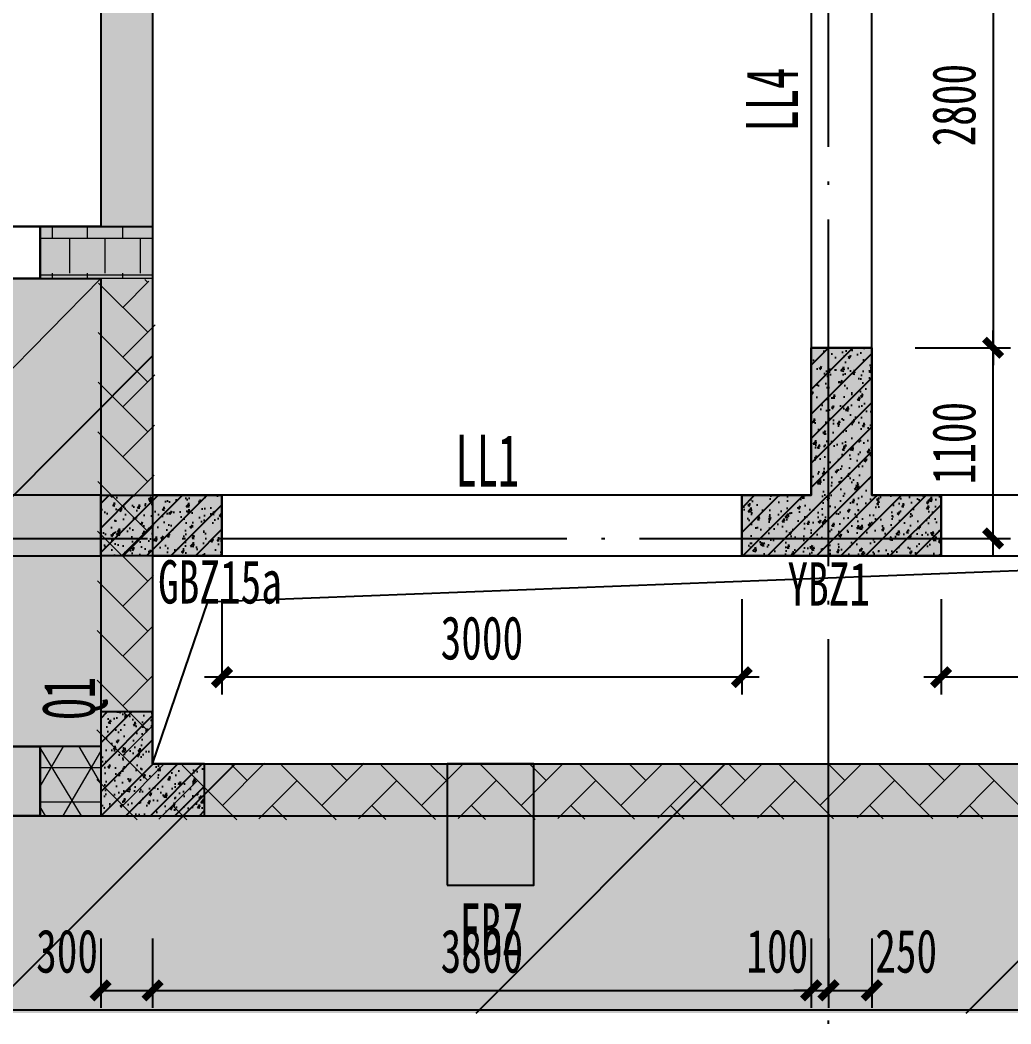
# Model space of a CAD drawing. Extents: x -3200781797 to -8106663, y 494714 to 1244925.
# Drawn here: x -8157916 to -8152198, y 519439 to 525230 of the extents above; entities that cross this region are included whole.
import ezdxf
from ezdxf.xclip import XClip

# ---------------------------------------------------------------- set-up
doc = ezdxf.new("R2010")
doc.units = 0
doc.header["$LTSCALE"] = 1000
doc.header["$MEASUREMENT"] = 0
doc.header["$XCLIPFRAME"] = 0
for name, pattern in [('3#-轴线$0$DOTE', [2.4200000000000004, 2, -0.2, 0.02, -0.2]), ('3#4#5#模板$0$CONTINOUS', [0]), ('DASH', [0.35, 0.25, -0.1])]:
    doc.linetypes.add(name, pattern=pattern)
doc.layers.get('Defpoints').update_dxf_attribs({"color": 30, "linetype": 'DASH'})
for name, color, linetype in [('3#-B1$0$S-SLAB-HOLE', 5, 'Continuous'), ('3#-B1$0$S-WALL', 40, 'Continuous'), ('3#-B1$0$S-WALL-BEAM', 120, 'Continuous'), ('3#-B1$0$S-WALL-HATC', 253, 'Continuous'), ('3#-轴线$0$A-ANNO-DOTE', 10, '3#-轴线$0$DOTE'), ('3#4#5#模板$0$S-ANNO-TEXT', 7, 'Continuous'), ('3#4#5#模板$0$S-SLAB-TEXT', 120, 'Continuous'), ('3#4#5#模板$0$S-WALL-COLU', 252, '3#4#5#模板$0$CONTINOUS'), ('3#4#5#模板$0$S-WALL-COLU-HATC', 16, 'Continuous'), ('3#4#5#模板$0$THIN', 7, 'Continuous'), ('DIM', 3, 'Continuous'), ('S-PC-FQ-WYQ', 4, 'Continuous'), ('S-WALL-BEAM-TEXT', 2, 'Continuous'), ('S-WALL-COLU-TEXT', 2, 'Continuous'), ('S-WALL-DIMS', 50, 'Continuous'), ('地库模板$0$HATCH', 254, 'Continuous'), ('地库模板$0$pt墙体$0$WALL', 7, 'Continuous'), ('地库模板$0$PUB_HATCH', 16, 'Continuous'), ('地库模板$0$墙体$0$墙体$0$墙体$0$A-WALL-CONC', 40, 'Continuous'), ('地库模板$0$柱子$0$柱子$0$柱子$0$A-COLU-CONC', 9, 'Continuous')]:
    doc.layers.add(name, color=color, linetype=linetype)
for name, color, linetype, lineweight in [('WALL-TEXT', 2, 'Continuous', 25), ('地库模板$0$S-ANNO-THIN', 3, 'Continuous', 15), ('地库模板$0$S-SLAB-LOWE-HATC', 193, 'Continuous', 18), ('地库模板$0$S-WALL-BEAM', 120, 'Continuous', 25), ('地库模板$0$S-WALL-CCAD-IPW', 150, 'Continuous', 15), ('地库模板$0$S-WALL-CCAD-NPW', 221, 'Continuous', 15)]:
    doc.layers.add(name, color=color, linetype=linetype, lineweight=lineweight)
doc.styles.add('TSSD_Dimension', font='', dxfattribs={"width": 0.7})
doc.styles.add('楷体', font='', dxfattribs={"width": 0.6})
doc.styles.add('楷体GB312', font='', dxfattribs={"width": 0.8})
doc.styles.get('TSSD_Dimension').set_extended_font_data('KaiTi_GB2312')
doc.styles.get('楷体').set_extended_font_data('KaiTi_GB2312')
doc.styles.get('楷体GB312').set_extended_font_data('楷体_GB2312')
doc.dimstyles.new('TSSD_100_100', dxfattribs={"dimtxt": 250, "dimasz": 100, "dimexe": 100, "dimexo": 250, "dimgap": 100, "dimtad": 1, "dimdec": 0, "dimzin": 0, "dimdsep": 46, "dimtxsty": 'TSSD_Dimension', "dimblk": 'ARCHTICK', "dimcen": 0, "dimdle": 100, "dimclrt": 7, "dimadec": 0, "dimazin": 0, "dimtfac": 1, "dimtdec": 0, "dimtix": 1, "dimtmove": 2, "dimatfit": 3, "dimfxl": 1, "dimtolj": 1, "dimtzin": 0, "dimarcsym": 0})
doc.dimstyles.new('TSSD_100_100$0', dxfattribs={"dimtxt": 250, "dimasz": 100, "dimexe": 100, "dimexo": 0, "dimgap": 100, "dimtad": 1, "dimdec": 0, "dimzin": 0, "dimdsep": 46, "dimtxsty": 'TSSD_Dimension', "dimblk1": 'ARCHTICK', "dimblk2": 'ARCHTICK', "dimsah": 1, "dimcen": 0, "dimclrt": 7, "dimadec": 0, "dimazin": 0, "dimtfac": 1, "dimtdec": 0, "dimtix": 1, "dimtmove": 2, "dimatfit": 3, "dimldrblk": 'ARCHTICK', "dimfxl": 300, "dimfxlon": 1, "dimtvp": 0.7, "dimtolj": 1, "dimtzin": 0, "dimarcsym": 0})

# ---------------------------------------------------------------- blocks, each defined once
blk = doc.blocks.new('q1')
at = {"layer": 'WALL-TEXT', "style": '楷体', "width": 0.6}
blk.add_text('Q1', height=300, rotation=90, dxfattribs=at).set_placement((-8154765.834120485, 457745.6522787121))
blk = doc.blocks.new('_ArchTick')
at = {"color": 0, "linetype": 'ByBlock', "const_width": 0.4}
blk.add_lwpolyline([(-0.5, -0.5), (0.5, 0.5)], dxfattribs=at)
blk = doc.blocks.new('*D336')
at = {"layer": 'Defpoints', "color": 0, "transparency": 16777216}
for p in [(-8153000.435511568, 523339.3897460627), (-8152300.435511646, 523339.3897460627), (-8153000.435511568, 522239.3897460627)]:
    blk.add_point(p, dxfattribs=at)
at = {"layer": 'S-WALL-DIMS', "color": 0, "lineweight": -2, "transparency": 16777216}
for p, q in [((-8152300.435511646, 522139.3897460627), (-8152300.435511646, 523439.3897460627)), ((-8152750.435511568, 523339.3897460627), (-8152200.435511646, 523339.3897460627)), ((-8152750.435511568, 522239.3897460627), (-8152200.435511646, 522239.3897460627))]:
    blk.add_line(p, q, dxfattribs=at)
at = {"layer": 'S-WALL-DIMS', "color": 0, "lineweight": -2, "transparency": 16777216, "xscale": 100, "yscale": 100, "zscale": 100}
for p, rotation in [((-8152300.435511646, 523339.3897460627), 90), ((-8152300.435511646, 522239.3897460627), 270)]:
    blk.add_blockref('_ArchTick', p, dxfattribs=dict(at, rotation=rotation))
at = {"layer": 'S-WALL-DIMS', "color": 7, "transparency": 16777216, "insert": (-8152525.435511644, 522789.3897460649), "char_height": 250, "attachment_point": 5, "rotation": 90, "style": 'TSSD_Dimension'}
blk.add_mtext('\\A1;1100', dxfattribs=at)
blk = doc.blocks.new('*D96')
at = {"layer": 'Defpoints', "color": 0, "transparency": 16777216}
for p in [(-8156750.435511564, 522139.3897460625), (-8153750.435511564, 522139.3897460625), (-8156750.435511564, 521439.3897460625)]:
    blk.add_point(p, dxfattribs=at)
at = {"layer": 'S-WALL-DIMS', "color": 0, "lineweight": -2, "transparency": 16777216}
for p, q in [((-8156750.435511564, 521889.3897460625), (-8156750.435511564, 521339.3897460625)), ((-8153750.435511564, 521889.3897460625), (-8153750.435511564, 521339.3897460625)), ((-8153650.435511564, 521439.3897460625), (-8156850.435511564, 521439.3897460625))]:
    blk.add_line(p, q, dxfattribs=at)
at = {"layer": 'S-WALL-DIMS', "color": 0, "lineweight": -2, "transparency": 16777216, "xscale": 100, "yscale": 100, "zscale": 100, "rotation": 180}
blk.add_blockref('_ArchTick', (-8156750.435511564, 521439.3897460625), dxfattribs=at)
at = {"layer": 'S-WALL-DIMS', "color": 0, "lineweight": -2, "transparency": 16777216, "xscale": 100, "yscale": 100, "zscale": 100}
blk.add_blockref('_ArchTick', (-8153750.435511564, 521439.3897460625), dxfattribs=at)
at = {"layer": 'S-WALL-DIMS', "color": 7, "transparency": 16777216, "insert": (-8155250.435511564, 521664.3897460625), "char_height": 250, "attachment_point": 5, "style": 'TSSD_Dimension'}
blk.add_mtext('\\A1;3000', dxfattribs=at)
blk = doc.blocks.new('*D114')
at = {"layer": 'Defpoints', "color": 0, "transparency": 16777216}
for p in [(-8152600.435511564, 522139.3897460625), (-8150450.435511564, 522139.3897460625), (-8152600.435511564, 521439.3897460625)]:
    blk.add_point(p, dxfattribs=at)
at = {"layer": 'S-WALL-DIMS', "color": 0, "lineweight": -2, "transparency": 16777216}
for p, q in [((-8152600.435511564, 521889.3897460625), (-8152600.435511564, 521339.3897460625)), ((-8150450.435511564, 521889.3897460625), (-8150450.435511564, 521339.3897460625)), ((-8150350.435511564, 521439.3897460625), (-8152700.435511564, 521439.3897460625))]:
    blk.add_line(p, q, dxfattribs=at)
at = {"layer": 'S-WALL-DIMS', "color": 0, "lineweight": -2, "transparency": 16777216, "xscale": 100, "yscale": 100, "zscale": 100, "rotation": 180}
blk.add_blockref('_ArchTick', (-8152600.435511564, 521439.3897460625), dxfattribs=at)
at = {"layer": 'S-WALL-DIMS', "color": 0, "lineweight": -2, "transparency": 16777216, "xscale": 100, "yscale": 100, "zscale": 100}
blk.add_blockref('_ArchTick', (-8150450.435511564, 521439.3897460625), dxfattribs=at)
at = {"layer": 'S-WALL-DIMS', "color": 7, "transparency": 16777216, "insert": (-8151525.435511564, 521664.3897460625), "char_height": 250, "attachment_point": 5, "style": 'TSSD_Dimension'}
blk.add_mtext('\\A1;2150', dxfattribs=at)
blk = doc.blocks.new('*D199')
at = {"layer": 'Defpoints', "color": 0, "transparency": 16777216}
for p in [(-8153000.435511568, 526139.3897460627), (-8153000.435511568, 523339.3897460627), (-8152300.435511646, 523339.3897460627)]:
    blk.add_point(p, dxfattribs=at)
at = {"layer": 'S-WALL-DIMS', "color": 0, "lineweight": -2, "transparency": 16777216}
for p, q in [((-8152300.435511646, 526239.3897460627), (-8152300.435511646, 523239.3897460627)), ((-8152750.435511568, 526139.3897460627), (-8152200.435511646, 526139.3897460627)), ((-8152750.435511568, 523339.3897460627), (-8152200.435511646, 523339.3897460627))]:
    blk.add_line(p, q, dxfattribs=at)
at = {"layer": 'S-WALL-DIMS', "color": 0, "lineweight": -2, "transparency": 16777216, "xscale": 100, "yscale": 100, "zscale": 100}
for p, rotation in [((-8152300.435511646, 526139.3897460627), 90), ((-8152300.435511646, 523339.3897460627), 270)]:
    blk.add_blockref('_ArchTick', p, dxfattribs=dict(at, rotation=rotation))
at = {"layer": 'S-WALL-DIMS', "color": 7, "transparency": 16777216, "insert": (-8152525.435511644, 524739.3897460649), "char_height": 250, "attachment_point": 5, "rotation": 90, "style": 'TSSD_Dimension'}
blk.add_mtext('\\A1;2800', dxfattribs=at)
blk = doc.blocks.new('xpl-3#')
at = {"layer": 'S-WALL-BEAM-TEXT', "style": '楷体', "width": 0.6}
blk.add_text('FBZ', height=300, dxfattribs=at).set_placement((-8149794.162589837, 462671.60165816))
blk = doc.blocks.new('an-3-b1')
at = {"layer": 'S-WALL-COLU-TEXT', "style": '楷体GB312', "width": 0.7}
for s, p in [('GBZ15a', (-7957119.03257849, 521864.3480006261)), ('YBZ1', (-7953487.220394303, 521852.1707209046))]:
    blk.add_text(s, height=250, dxfattribs=at).set_placement(p)
blk = doc.blocks.new('*D892')
at = {"layer": 'Defpoints', "color": 0, "transparency": 16777216}
for p in [(51100.00622010045, -113464.5353417902), (51400.00000000093, -113464.5353417903), (51400.00000000093, -114295.2054490319)]:
    blk.add_point(p, dxfattribs=at)
at = {"layer": 'DIM', "color": 0, "lineweight": -2, "transparency": 16777216}
for p, q in [((51100.00622010045, -113995.2054490319), (51100.00622010045, -114395.2054490319)), ((51400.00000000093, -113995.2054490319), (51400.00000000093, -114395.2054490319)), ((51100.00622010045, -114295.2054490319), (51400.00000000093, -114295.2054490319))]:
    blk.add_line(p, q, dxfattribs=at)
at = {"layer": 'DIM', "color": 0, "lineweight": -2, "transparency": 16777216, "xscale": 100, "yscale": 100, "zscale": 100, "rotation": 180}
blk.add_blockref('_ArchTick', (51100.00622010045, -114295.2054490319), dxfattribs=at)
at = {"layer": 'DIM', "color": 0, "lineweight": -2, "transparency": 16777216, "xscale": 100, "yscale": 100, "zscale": 100}
blk.add_blockref('_ArchTick', (51400.00000000093, -114295.2054490319), dxfattribs=at)
at = {"layer": 'DIM', "color": 7, "transparency": 16777216, "insert": (50906.33504892979, -114070.2054490319), "char_height": 250, "attachment_point": 5, "style": 'TSSD_Dimension'}
blk.add_mtext('\\A1;300', dxfattribs=at)
blk = doc.blocks.new('*D893')
at = {"layer": 'Defpoints', "color": 0, "transparency": 16777216}
for p in [(55300, -111614.440493106), (55550.00000000093, -111614.440493106), (55550.00000000093, -114295.2054490319)]:
    blk.add_point(p, dxfattribs=at)
at = {"layer": 'DIM', "color": 0, "lineweight": -2, "transparency": 16777216}
for p, q in [((55300, -113995.2054490319), (55300, -114395.2054490319)), ((55550.00000000093, -113995.2054490319), (55550.00000000093, -114395.2054490319)), ((55300, -114295.2054490319), (55550.00000000093, -114295.2054490319))]:
    blk.add_line(p, q, dxfattribs=at)
at = {"layer": 'DIM', "color": 0, "lineweight": -2, "transparency": 16777216, "xscale": 100, "yscale": 100, "zscale": 100, "rotation": 180}
blk.add_blockref('_ArchTick', (55300, -114295.2054490319), dxfattribs=at)
at = {"layer": 'DIM', "color": 0, "lineweight": -2, "transparency": 16777216, "xscale": 100, "yscale": 100, "zscale": 100}
blk.add_blockref('_ArchTick', (55550.00000000093, -114295.2054490319), dxfattribs=at)
at = {"layer": 'DIM', "color": 7, "transparency": 16777216, "insert": (55748.4009009013, -114070.2054490319), "char_height": 250, "attachment_point": 5, "style": 'TSSD_Dimension'}
blk.add_mtext('\\A1;250', dxfattribs=at)
blk = doc.blocks.new('*D894')
at = {"layer": 'Defpoints', "color": 0, "transparency": 16777216}
for p in [(55200.00000000093, -111614.4404931059), (51400.00000000093, -113464.5353417903), (55200.00000000093, -114295.2054490319)]:
    blk.add_point(p, dxfattribs=at)
at = {"layer": 'DIM', "color": 0, "lineweight": -2, "transparency": 16777216}
for p, q in [((51400.00000000093, -113995.2054490319), (51400.00000000093, -114395.2054490319)), ((55200.00000000093, -113995.2054490319), (55200.00000000093, -114395.2054490319)), ((51400.00000000093, -114295.2054490319), (55200.00000000093, -114295.2054490319))]:
    blk.add_line(p, q, dxfattribs=at)
at = {"layer": 'DIM', "color": 0, "lineweight": -2, "transparency": 16777216, "xscale": 100, "yscale": 100, "zscale": 100, "rotation": 180}
blk.add_blockref('_ArchTick', (51400.00000000093, -114295.2054490319), dxfattribs=at)
at = {"layer": 'DIM', "color": 0, "lineweight": -2, "transparency": 16777216, "xscale": 100, "yscale": 100, "zscale": 100}
blk.add_blockref('_ArchTick', (55200.00000000093, -114295.2054490319), dxfattribs=at)
at = {"layer": 'DIM', "color": 7, "transparency": 16777216, "insert": (53300.00000000093, -114070.2054490319), "char_height": 250, "attachment_point": 5, "style": 'TSSD_Dimension'}
blk.add_mtext('\\A1;3800', dxfattribs=at)
blk = doc.blocks.new('*D895')
at = {"layer": 'Defpoints', "color": 0, "transparency": 16777216}
for p in [(55200.00000000093, -111614.4404931059), (55300, -111614.440493106), (55300, -114295.2054490319)]:
    blk.add_point(p, dxfattribs=at)
at = {"layer": 'DIM', "color": 0, "lineweight": -2, "transparency": 16777216}
for p, q in [((55200.00000000093, -113995.2054490319), (55200.00000000093, -114395.2054490319)), ((55300, -113995.2054490319), (55300, -114395.2054490319)), ((55200.00000000093, -114295.2054490319), (55100.00000000093, -114295.2054490319)), ((55200.00000000093, -114295.2054490319), (55300, -114295.2054490319)), ((55300, -114295.2054490319), (55400, -114295.2054490319))]:
    blk.add_line(p, q, dxfattribs=at)
at = {"layer": 'DIM', "color": 0, "lineweight": -2, "transparency": 16777216, "xscale": 100, "yscale": 100, "zscale": 100}
blk.add_blockref('_ArchTick', (55200.00000000093, -114295.2054490319), dxfattribs=at)
at = {"layer": 'DIM', "color": 0, "lineweight": -2, "transparency": 16777216, "xscale": 100, "yscale": 100, "zscale": 100, "rotation": 180}
blk.add_blockref('_ArchTick', (55300, -114295.2054490319), dxfattribs=at)
at = {"layer": 'DIM', "color": 7, "transparency": 16777216, "insert": (55004.43693693727, -114070.2054490319), "char_height": 250, "attachment_point": 5, "style": 'TSSD_Dimension'}
blk.add_mtext('\\A1;100', dxfattribs=at)
blk = doc.blocks.new('3#-轴线')
at = {"layer": '3#-轴线$0$A-ANNO-DOTE'}
for points in [[(17450, -16100), (17450, -3200)], [(-3000, -11100), (44800, -11100)]]:
    blk.add_lwpolyline(points, dxfattribs=at)
blk = doc.blocks.new('3#-B1')
at = {"layer": '3#-B1$0$S-WALL-HATC'}
for points in [[(13550, -5000), (13250, -4700), (13250, -9300.094848684967), (13350, -9166.666666666657), (13550, -9200)], [(13350, -9166.666666666657), (13250, -9300), (13250, -11200), (13400, -11037.5), (13550, -10850), (13550, -9200)], [(13250, -9300), (12900.00622010045, -9300), (12900.00622010045, -9600), (13250, -9600), (13350, -9466.666666666657)], [(17700, -10850), (17700, -10000), (17350, -10000), (17350, -10850), (17500, -10966.66666666666)], [(13550, -11200), (13950.00000000006, -11200), (13950.00000000006, -10850), (13550, -10850), (13400, -11037.5)], [(17350, -10850), (16949.99999999994, -10850), (16949.99999999994, -11200), (17450, -11200), (17500, -10966.66666666666)], [(17450, -11200), (18100.00000000003, -11200), (18100.00000000003, -10850), (17700, -10850), (17500, -10966.66666666666)], [(13400, -11037.5), (13250, -11200), (13250, -12700), (13550, -12400), (13550, -11200)], [(13250, -12300.09484868497), (12900.00622010045, -12300.09484868497), (12900.00622010045, -12700.09484868497), (13250, -12700.09484868497), (13350, -12566.76151535162)], [(13550, -12400), (13250, -12700), (20900, -12700), (20900, -12466.66666666666), (20725, -12400)]]:
    blk.add_hatch(color=256, dxfattribs=at).paths.add_polyline_path(points)
at = {"layer": '3#-B1$0$S-SLAB-HOLE'}
blk.add_lwpolyline([(13550, -12400), (13867.92797301349, -11466.26644276525), (20725, -11200)], dxfattribs=at)
at = {"layer": '3#-B1$0$S-WALL'}
for p, q in [((13250, -4700), (13250, -9300)), ((13550, -5000), (13550, -9500)), ((13250, -9300), (12900.00622010045, -9300)), ((12900.00622010045, -9300), (12900.00622010045, -9600)), ((13550, -9500), (13550, -10850)), ((12900.00622010045, -9600), (13250, -9600)), ((13250, -9600), (13250, -11200)), ((17700, -10000), (17350, -10000)), ((17350, -10000), (17350, -10850)), ((17700, -10850), (17700, -10000)), ((13950.00000000006, -10850), (13550, -10850)), ((13950.00000000006, -11200), (13950.00000000006, -10850)), ((17350, -10850), (16949.99999999994, -10850)), ((16949.99999999994, -10850), (16949.99999999994, -11200)), ((18100.00000000003, -10850), (17700, -10850)), ((18100, -11200), (18100.00000000003, -10850)), ((13250, -11200), (13250, -12700)), ((13550, -11200), (13550, -12400)), ((13550, -11200), (13950.00000000006, -11200)), ((16949.99999999994, -11200), (17450, -11200)), ((17450, -11200), (18100, -11200)), ((13250, -12300.09484868497), (12900.00622010045, -12300.09484868497)), ((12900.00622010045, -12300.09484868497), (12900.00622010045, -12700.09484868497)), ((13550, -12400), (20725, -12400)), ((12900.00622010045, -12700.09484868497), (13250, -12700.09484868497)), ((13250, -12700), (20900, -12700))]:
    blk.add_line(p, q, dxfattribs=at)
at = {"layer": '3#-B1$0$S-WALL-BEAM'}
for p, q in [((17350, -7200), (17350, -10000)), ((17700, -10000), (17700, -7200))]:
    blk.add_line(p, q, dxfattribs=at)
for points in [[(11400.00622016005, -9600.094848684967), (12900.00622010045, -9600), (12900.00622010045, -9300), (11400.00622016005, -9300.094848684967)], [(10600, -11200), (13250, -11200), (13250, -10850), (10600, -10850)], [(13950.00000000006, -11200), (16949.99999999994, -11200), (16949.99999999994, -10850), (13950.00000000006, -10850)], [(18100, -11200), (20199.99999999997, -11200), (20199.99999999997, -10850), (18100, -10850)], [(11400.00622016005, -12700.18969736993), (12900.00622010045, -12700.09484868497), (12900.00622010045, -12300.09484868497), (11400.00622016005, -12300.18969736993)]]:
    blk.add_lwpolyline(points, close=True, dxfattribs=at)
at = {"layer": '3#-B1$0$S-SLAB-HOLE'}
blk.add_blockref('3#-轴线', (0, 0), dxfattribs=at)
blk = doc.blocks.new('地库模板$0$_FZH')
blk.add_lwpolyline([(-0.5, -0.5), (0.5, -0.5), (0.5, 0.5), (-0.5, 0.5)], close=True)
at = {"layer": '地库模板$0$PUB_HATCH'}
blk.add_solid([(-0.5, -0.5), (0.5, -0.5), (-0.5, 0.5), (0.5, 0.5)], dxfattribs=at)
blk = doc.blocks.new('地库模板$0$结构柱')
at = {"layer": '地库模板$0$柱子$0$柱子$0$柱子$0$A-COLU-CONC', "xscale": 500, "yscale": 700, "zscale": 700}
blk.add_blockref('地库模板$0$_FZH', (525316149.6349589, 299494709.9501054, -6.981273956751038e-09), dxfattribs=at)
blk = doc.blocks.new('地库模板$0$B1墙')
at = {"layer": '地库模板$0$S-SLAB-LOWE-HATC'}
h = blk.add_hatch(dxfattribs=at)
h.set_pattern_fill('HEX', color=256, scale=150)
h.set_pattern_definition([(0, (4200.075412988663, -94190.0647560358), (0, 824.8889999999999), [476.25, -952.5]), (120, (4200.075412988663, -94190.0647560358), (-714.3748293023417, -412.4444999999998), [476.2499999999879, -952.4999999999759]), (59.99999999999999, (4676.325412988663, -94190.0647560358), (-714.3748293023417, 412.4445000000001), [476.25, -952.5])])
h.paths.add_polyline_path([(83900.09546113014, -73090.11121165752), (83900.09546113014, -60590.1111638546), (76700.00097072124, -60590.1111638546), (76700.00097072124, -57939.90259093046), (69050.00180190802, -57939.90259093046), (69050.00180190802, -60590.11876803637), (62250.00214743614, -60590.11851984262), (62250.00207620859, -62540.11850899458), (60050.00207614899, -62540.11850899458), (60050.00207608938, -67089.99611783028), (59250.00207608938, -67089.99611783028), (59250.00207608938, -68789.99611753225), (57450.87079411745, -68789.99611711502), (57450.00207608938, -70791.01439213753), (46249.99864882231, -70791.01439225674), (46249.99864882231, -67691.01439225674), (43599.99864882231, -67691.01439225674), (43599.99864882231, -70791.01439225674), (28299.99864882231, -70791.01439225674), (28299.99864882231, -67691.01439225674), (25649.99864882231, -67691.01439225674), (25649.99864882231, -70790.11121165752), (14949.99864882231, -70790.11121165752), (14949.99864882231, -64039.99925816059), (12950.65376424789, -64039.99925816059), (12950.65376394987, -62190.00523895025), (11300.00041282177, -62190.00643664598), (11299.99979871511, -60390.00719583035), (6300.009561240673, -60390.0037817359), (6300.006379067898, -63490.00004148483), (4200.064873576164, -63490.00525665283), (4200.075412988663, -94190.0647560358), (30500.00090563297, -94190.0647560358), (30500.00132483244, -87189.99611711502), (58400.19225078821, -87189.19145864248), (58400.19225078821, -85990.11121165752), (61200.19224727154, -85990.11121165752), (61200.19224727154, -82790.11121165752), (70400.19224727154, -82790.11121165752), (70400.19224727154, -82190.11121165752), (73800.19224727154, -82190.11121165752), (73800.19224727154, -82790.11121165752), (82300.19224727154, -82790.11121165752), (82299.77588760853, -96449.99611711502), (107150.0007142425, -96449.99611711502), (107150.0011600256, -89499.99341702461), (149099.9992355704, -89499.99610811472), (149099.9992157817, -74390.09370613098), (147500.0042831302, -74390.09392184019), (147500.0034233332, -72590.09677255154), (147249.9990915656, -72590.09624493122), (147250.002892077, -70790.11121195555), (136500.0954611301, -70790.11121165752), (136500.0954611301, -69290.11121171713), (133850.0954611301, -69290.11121171713), (133850.0954611897, -70790.11121165752), (126000.0954611301, -70790.11121165752), (126000.0954611301, -73090.11121165752), (118150.0954610705, -73090.11121165752), (118150.0954611301, -69990.11121165752), (115500.0954611301, -69990.11121165752), (115500.0954610705, -73089.99611705542), (97250.09546113014, -73089.99611711502), (97250.09546113014, -69990.11121165752), (94600.09546113014, -69990.11121165752), (94600.09546107054, -73090.11121213436)])
at = {"layer": '地库模板$0$S-WALL-CCAD-IPW'}
h = blk.add_hatch(dxfattribs=at)
h.set_pattern_fill('AR-HBONE', color=256, scale=2, style=0)
h.set_pattern_definition([(45, (-525585599.6341744, -299565550.9644977), (0, 287.3681958742129), [609.6, -203.2]), (135, (-525585455.9501744, -299565407.2804977), (2.842170943040401e-14, 287.3681958742129), [609.6, -203.2])])
h.paths.add_polyline_path([(28599.99864888191, -70491.01439225674), (28599.99864882231, -67691.01439225674), (28299.9986487627, -67691.01439225674), (28299.99864882231, -70791.01439225674), (43599.99864882231, -70791.01439225674), (43599.99864882231, -67691.01439225674), (43299.99864882231, -67691.01439225674), (43299.99864882231, -70491.01439225674)])
at = {"layer": '地库模板$0$S-WALL-CCAD-NPW'}
h = blk.add_hatch(dxfattribs=at)
h.set_pattern_fill('AR-B88', color=5, style=0)
h.set_pattern_definition([(0, (-525585599.6341744, -299565850.9644977), (0, 203.2), []), (90, (-525585599.6341744, -299565850.9644977), (-101.6, 203.2), [203.2, -203.2])])
h.paths.add_polyline_path([(27949.99864882231, -67391.01439225674), (28599.99864882231, -67391.01439225674), (28599.99864882231, -67691.01439225674), (27949.99864882231, -67691.01439225674)])
h = blk.add_hatch(dxfattribs=at)
h.set_pattern_fill('NET3', color=256, scale=60, style=0)
h.set_pattern_definition([(0, (-526252499.7132701, -299563251.8677428), (0, 190.5), []), (59.99999999999999, (-526252499.7132701, -299563251.8677428), (-164.9778394209355, 95.25000000000003), []), (120, (-526252499.7132701, -299563251.8677428), (-164.9778394209356, -95.24999999999996), [])])
h.paths.add_polyline_path([(27949.99864882231, -70391.01439225674), (28299.99864882231, -70391.01439219713), (28299.99864882231, -70791.01439219713), (27949.99864882231, -70791.01439225674)])
at = {"layer": '地库模板$0$S-SLAB-LOWE-HATC', "const_width": 0.5}
blk.add_lwpolyline([(58400.19225078821, -87189.19145864248), (30500.00132483244, -87189.99611711502), (30500.00090563297, -94190.0647560358), (4200.075412988663, -94190.0647560358), (4200.064873576164, -63490.00525665283), (6300.006379067898, -63490.00004148483), (6300.009561240673, -60390.0037817359), (11299.99979871511, -60390.00719583035), (11300.00041282177, -62190.00643664598), (12950.65376394987, -62190.00523895025), (12950.65376424789, -64039.99925816059), (14949.99864882231, -64039.99925816059), (14949.99864882231, -70790.11121165752), (25649.99864882231, -70790.11121165752), (25649.99864882231, -67691.01439225674), (28299.99864882231, -67691.01439225674), (28299.99864882231, -70791.01439225674), (43599.99864882231, -70791.01439225674), (43599.99864882231, -67691.01439225674), (46249.99864882231, -67691.01439225674), (46249.99864882231, -70791.01439225674), (57450.00207608938, -70791.01439213753)], dxfattribs=at)
at = {"layer": '地库模板$0$S-WALL-BEAM'}
for points in [[(26449.99864882231, -67391.01439225674), (27949.99864882231, -67391.01439225674), (27949.99864882231, -67691.01439225674), (26449.99864882231, -67691.01439225674)], [(26449.99864882231, -70391.01439225674), (27949.99864882231, -70391.01439225674), (27949.99864882231, -70791.01439225674), (26449.99864882231, -70791.01439225674)]]:
    blk.add_lwpolyline(points, close=True, dxfattribs=at)
at = {"layer": '地库模板$0$S-WALL-CCAD-IPW', "const_width": 0.25}
blk.add_lwpolyline([(28599.99864882231, -67691.01439225674), (28599.99864888191, -70491.01439225674), (43299.99864882231, -70491.01439225674), (43299.99864882231, -67691.01439225674), (43599.99864882231, -67691.01439225674), (43599.99864882231, -70791.01439225674), (28299.99864882231, -70791.01439225674), (28299.9986487627, -67691.01439225674)], close=True, dxfattribs=at)
at = {"layer": '地库模板$0$S-WALL-CCAD-NPW', "color": 5}
blk.add_lwpolyline([(27949.99864882231, -67391.01439225674), (28599.99864882231, -67391.01439225674), (28599.99864882231, -67691.01439225674), (27949.99864882231, -67691.01439225674)], close=True, dxfattribs=at)
at = {"layer": '地库模板$0$S-WALL-CCAD-NPW'}
blk.add_lwpolyline([(27949.99864882231, -70391.01439225674), (28299.99864882231, -70391.01439219713), (28299.99864882231, -70791.01439219713), (27949.99864882231, -70791.01439225674)], close=True, dxfattribs=at)
blk = doc.blocks.new('地库模板')
at = {"layer": '地库模板$0$HATCH'}
h = blk.add_hatch(dxfattribs=at)
h.set_pattern_fill('METAL', color=256, scale=500, style=0)
h.set_pattern_definition([(45, (0, 0), (-1414.213562373095, 1414.213562373095), [])])
h.paths.add_polyline_path([(525942549.6328276, 299507559.95017), (525942549.6328232, 299505260.8459888), (525942249.6328232, 299505260.845987), (525942249.6328232, 299495059.9501054), (525932149.6328232, 299495059.95017), (525932149.6328232, 299498159.9501054), (525928899.6328232, 299498159.9501054), (525928899.6328253, 299495059.95017), (525914199.6328456, 299495059.9502311), (525914199.6328233, 299495059.95017), (525914199.6328232, 299498159.9501054), (525910949.6328232, 299498159.9501054), (525910949.6328188, 299495059.9502311), (525910949.6328232, 299495059.95017), (525900849.6328232, 299495059.95017), (525900849.6328232, 299505460.9574872), (525900549.6329122, 299505460.9586945), (525900549.6329122, 299469960.4192083), (525946799.8261207, 299469960.4192083), (525946799.8261293, 299472910.4192069), (525943999.8261285, 299472910.4191903), (525943999.8260754, 299478060.9683806), (525944299.8267708, 299478060.9683806), (525944299.8260349, 299479260.8526928), (525947099.8274053, 299479260.8538793), (525947099.825438, 299482460.8525041), (525956399.730298, 299482460.8540679), (525956399.9225454, 299482860.853286), (525958999.8264217, 299482860.853286), (525958999.8264217, 299482460.853286), (525967599.8264217, 299482460.853286), (525967599.8264217, 299469960.4192083), (526034999.629934, 299469960.4192083), (526034999.6320881, 299507260.6369975), (526032800.8073006, 299507246.231072), (526032800.8079108, 299495045.1106799), (526022399.7296355, 299495059.9501054), (526022399.7296356, 299496560.853286), (526019149.7296355, 299496560.853286), (526019149.7296355, 299495059.9501054), (526011299.7296355, 299495059.9501054), (526011299.7296355, 299492810.853286), (526004049.7296355, 299492810.853286), (526004049.7296355, 299495860.853286), (526000799.7296355, 299495860.853286), (526000799.7296355, 299492760.853286), (525983149.7296356, 299492760.853286), (525983149.7296355, 299495860.853286), (525979899.7296356, 299495860.853286), (525979899.7296355, 299492760.853286), (525969799.7296355, 299492760.853286), (525969799.7297168, 299505260.853286), (525978149.7296355, 299505262.1129352), (525978149.7296355, 299510210.853286), (525981249.7296355, 299510210.853286), (525981249.7296355, 299505260.853286), (525999049.7296355, 299505260.853286), (525999049.7296355, 299510210.853286), (526002149.7296355, 299510210.853286), (526002149.7296359, 299505260.853286), (526012399.7296355, 299505260.853286), (526012399.7296355, 299507560.853286), (526021099.711919, 299507560.853286), (526021099.7296355, 299510450.4192083), (526021099.7296355, 299510655.9275637), (526021099.711919, 299510660.3375743), (526021099.711919, 299511210.853286), (526022649.6343589, 299511210.853286), (526024149.7296355, 299511210.853286), (526024149.729446, 299507800.5391532), (526024149.7296356, 299507800.5390553), (526024149.7296356, 299507562.1129352), (526034999.6313393, 299507460.8543122), (526032799.7296355, 299558251.0002456), (526012199.6339587, 299558251.0002456), (526012199.6339587, 299560451.0002456), (525961899.6336578, 299560451.0002456), (525961899.6336578, 299574950.5661679), (525946349.6329122, 299574950.5642042), (525946349.6329122, 299560450.9982819), (525900549.6329122, 299560450.9982819), (525900549.6329122, 299507559.95017), (525909099.6328232, 299507561.2121011), (525909099.6328232, 299510609.95017), (525912949.6328232, 299510609.95017), (525912949.6328233, 299507559.95017), (525930149.6328233, 299507559.95017), (525930149.6328232, 299510609.95017), (525933949.6328232, 299510609.95017), (525933949.6328233, 299507559.95017)])
at = {"layer": '地库模板$0$pt墙体$0$WALL', "elevation": 6.981273997616174e-09}
blk.add_lwpolyline([(525930149.6328233, 299507559.95017), (525912949.6328233, 299507559.95017), (525912949.6328232, 299510609.95017), (525909099.6328232, 299510609.95017), (525909099.6328232, 299507561.2121011), (525900549.6328232, 299507559.95017), (525900549.6328232, 299505460.9586945), (525900849.6328232, 299505460.9574872), (525900849.6328232, 299495059.95017), (525910949.6328232, 299495059.95017), (525910949.6328188, 299495059.9502311), (525910949.6328232, 299498159.9501054), (525914199.6328232, 299498159.9501054), (525914199.6328233, 299495059.95017), (525914199.6328456, 299495059.9502311), (525928899.6328232, 299495059.95017)], dxfattribs=at)
at = {"layer": '地库模板$0$S-ANNO-THIN'}
blk.add_line((525911249.6328232, 299495159.9501054), (525913899.6328232, 299497859.9501054), dxfattribs=at)
blk.add_blockref('地库模板$0$结构柱', (600000, 5.960464477539062e-08, 6.98127395675104e-09))
at = {"layer": '地库模板$0$墙体$0$墙体$0$墙体$0$A-WALL-CONC'}
blk.add_blockref('地库模板$0$B1墙', (525885599.6341744, 299565550.9644977), dxfattribs=at)
blk = doc.blocks.new('Q-BIM')
at = {"layer": 'DIM'}
dim = blk.add_linear_dim(base=(55200.00000000093, -114295.2054490319), p1=(51400.00000000093, -113464.5353417903), p2=(55200.00000000093, -111614.4404931059), dimstyle='TSSD_100_100$0', dxfattribs=at)
dim.commit()
dim.dimension.update_dxf_attribs({"geometry": '*D894', "text_midpoint": (53300.00000000093, -114070.2054490319)})
for base, p1, p2, picture, middle in [((55300, -114295.2054490319), (55200.00000000093, -111614.4404931059), (55300, -111614.440493106), '*D895', (55004.43693693727, -114070.2054490319)), ((55550.00000000093, -114295.2054490319), (55300, -111614.440493106), (55550.00000000093, -111614.440493106), '*D893', (55748.4009009013, -114070.2054490319)), ((51400.00000000093, -114295.2054490319), (51100.00622010045, -113464.5353417902), (51400.00000000093, -113464.5353417903), '*D892', (50906.33504892979, -114070.2054490319))]:
    dim = blk.add_linear_dim(base=base, p1=p1, p2=p2, dimstyle='TSSD_100_100$0', dxfattribs=at)
    dim.commit()
    dim.dimension.update_dxf_attribs({"geometry": picture, "text_midpoint": middle, "dimtype": 128})

msp = doc.modelspace()

# ---------------------------------------------------------------- hatches: boundary and pattern name
at = {"layer": '3#4#5#模板$0$S-WALL-COLU-HATC'}
h = msp.add_hatch(dxfattribs=at)
h.set_pattern_fill('ARMORED', color=256, scale=10, style=0)
h.set_pattern_definition([(49.99999999999999, (11409.11104482692, 62428.383306704), (143.4520365201507, -12.55042699651902), [15, -165]), (355, (11409.11104482692, 62428.383306704), (-27.7502667226, 150.4384267400024), [12, -132]), (100.4514, (11421.06538082659, 62427.3374387041), (115.7018763428043, 137.8879084121907), [12.748038, -140.2284224]), (46.18420000000002, (11409.11104482692, 62468.383306704), (213.4482097251289, -33.10380286580362), [22.5, -247.5]), (96.6356, (11426.89839382656, 62465.62464530405), (186.9325411097407, 194.8235741800883), [19.1220576, -210.3426]), (351.1842, (11409.11104482692, 62468.383306704), (186.9323890267254, 194.8237201850649), [18, -198]), (21, (11429.11104482692, 62458.383306704), (119.3814104236923, -80.52377813306776), [15, -165]), (326.0000000000001, (11429.11104482692, 62458.383306704), (48.66306638431634, 145.0300090093706), [12, -132]), (71.4514, (11439.05949142668, 62451.67298550403), (168.044525716298, 64.50609934199048), [12.748038, -140.2284224]), (37.50000000000001, (11409.11104482692, 62428.383306704), (2.431971063458134, 66.5787707662623), [0, -130.4, 0, -134, 0, -132.5]), (7.499999999999999, (11409.11104482692, 62428.383306704), (52.61390748842972, 78.88234237647205), [0, -76.39999999999999, 0, -127.4, 0, -50.5]), (327.5, (11364.51104482729, 62428.383306704), (106.7644872344818, -4.510974346875951), [0, -50, 0, -156, 0, -207]), (317.5, (11344.51104482729, 62428.383306704), (116.6372338684772, 20.02099646646354), [0, -65, 0, -103.6, 0, -147]), (45, (11409.11104482692, 62428.383306704), (-70.71067811865476, 70.71067811865476), [])])
h.paths.add_polyline_path([(-8152924.435511587, 522489.3897460625), (-8152600.435511587, 522489.3897460625), (-8152600.435511587, 522139.3897460625), (-8153749.435511587, 522139.3897460625), (-8153749.435511587, 522489.3897460625), (-8153350.435511587, 522489.3897460625), (-8153350.435511587, 523339.3897460625), (-8153000.435511587, 523339.3897460625), (-8153000.435511587, 522489.3897460625)])
h = msp.add_hatch(dxfattribs=at)
h.set_pattern_fill('ARMORED', color=256, scale=10, style=0)
h.set_pattern_definition([(49.99999999999999, (-3041.889671142213, 63299.26156865759), (143.4520365201507, -12.55042699651902), [15, -165]), (355, (-3041.889671142213, 63299.26156865759), (-27.7502667226, 150.4384267400024), [12, -132]), (100.4514, (-3029.935335142538, 63298.21570065757), (115.7018763428043, 137.8879084121907), [12.748038, -140.2284224]), (46.18420000000002, (-3041.889671142213, 63339.26156865759), (213.4482097251289, -33.10380286580362), [22.5, -247.5]), (96.6356, (-3024.102322142571, 63336.50290725753), (186.9325411097407, 194.8235741800883), [19.1220576, -210.3426]), (351.1842, (-3041.889671142213, 63339.26156865759), (186.9323890267254, 194.8237201850649), [18, -198]), (21, (-3021.889671142213, 63329.26156865759), (119.3814104236923, -80.52377813306776), [15, -165]), (326.0000000000001, (-3021.889671142213, 63329.26156865759), (48.66306638431634, 145.0300090093706), [12, -132]), (71.4514, (-3011.941224542446, 63322.55124745762), (168.044525716298, 64.50609934199048), [12.748038, -140.2284224]), (37.50000000000001, (-3041.889671142213, 63299.26156865759), (2.431971063458134, 66.5787707662623), [0, -130.4, 0, -134, 0, -132.5]), (7.499999999999999, (-3041.889671142213, 63299.26156865759), (52.61390748842972, 78.88234237647205), [0, -76.39999999999999, 0, -127.4, 0, -50.5]), (327.5, (-3086.489671141841, 63299.26156865759), (106.7644872344818, -4.510974346875951), [0, -50, 0, -156, 0, -207]), (317.5, (-3106.489671141841, 63299.26156865759), (116.6372338684772, 20.02099646646354), [0, -65, 0, -103.6, 0, -147]), (45, (-3041.889671142213, 63299.26156865759), (-70.71067811865476, 70.71067811865476), [])])
h.paths.add_polyline_path([(-8157450.435511587, 522139.3897460624), (-8157450.435511587, 522489.3897460624), (-8156750.435511587, 522489.3897460624), (-8156750.435511587, 522139.3897460624), (-8157150.435511587, 522139.3897460624)])
h = msp.add_hatch(dxfattribs=at)
h.set_pattern_fill('ARMORED', color=256, scale=10, style=0)
h.set_pattern_definition([(49.99999999999999, (-2741.873330173083, 63349.26156865759), (143.4520365201507, -12.55042699651902), [15, -165]), (355, (-2741.873330173083, 63349.26156865759), (-27.7502667226, 150.4384267400024), [12, -132]), (100.4514, (-2729.918994173408, 63348.21570065757), (115.7018763428043, 137.8879084121907), [12.748038, -140.2284224]), (46.18420000000002, (-2741.873330173083, 63389.26156865759), (213.4482097251289, -33.10380286580362), [22.5, -247.5]), (96.6356, (-2724.085981173441, 63386.50290725753), (186.9325411097407, 194.8235741800883), [19.1220576, -210.3426]), (351.1842, (-2741.873330173083, 63389.26156865759), (186.9323890267254, 194.8237201850649), [18, -198]), (21, (-2721.873330173083, 63379.26156865759), (119.3814104236923, -80.52377813306776), [15, -165]), (326.0000000000001, (-2721.873330173083, 63379.26156865759), (48.66306638431634, 145.0300090093706), [12, -132]), (71.4514, (-2711.924883573316, 63372.55124745762), (168.044525716298, 64.50609934199048), [12.748038, -140.2284224]), (37.50000000000001, (-2741.873330173083, 63349.26156865759), (2.431971063458134, 66.5787707662623), [0, -130.4, 0, -134, 0, -132.5]), (7.499999999999999, (-2741.873330173083, 63349.26156865759), (52.61390748842972, 78.88234237647205), [0, -76.39999999999999, 0, -127.4, 0, -50.5]), (327.5, (-2786.47333017271, 63349.26156865759), (106.7644872344818, -4.510974346875951), [0, -50, 0, -156, 0, -207]), (317.5, (-2806.47333017271, 63349.26156865759), (116.6372338684772, 20.02099646646354), [0, -65, 0, -103.6, 0, -147]), (45, (-2741.873330173083, 63349.26156865759), (-70.71067811865476, 70.71067811865476), [])])
h.paths.add_polyline_path([(-8157450.435511587, 520639.3897460625), (-8156850.435511587, 520639.3897460625), (-8156850.435511587, 520939.3897460624), (-8157150.435511587, 520939.3897460624), (-8157150.435511587, 521239.3897460624), (-8157450.435511587, 521239.3897460624), (-8157450.435511587, 520686.3387636784)])

# ---------------------------------------------------------------- linework, layer by layer
at = {"layer": '3#4#5#模板$0$S-WALL-COLU', "linetype": 'ByBlock'}
for points in [[(-8152924.435511587, 522489.3897460625), (-8152600.435511587, 522489.3897460625), (-8152600.435511587, 522139.3897460625), (-8153749.435511587, 522139.3897460625), (-8153749.435511587, 522489.3897460625), (-8153350.435511587, 522489.3897460625), (-8153350.435511587, 523339.3897460625), (-8153000.435511587, 523339.3897460625), (-8153000.435511587, 522489.3897460625), (-8152924.435511587, 522489.3897460625)], [(-8157450.435511587, 522139.3897460624), (-8157450.435511587, 522489.3897460624), (-8156750.435511587, 522489.3897460624), (-8156750.435511587, 522139.3897460624), (-8157150.435511587, 522139.3897460624)], [(-8157450.435511587, 520639.3897460625), (-8156850.435511587, 520639.3897460625), (-8156850.435511587, 520939.3897460624), (-8157150.435511587, 520939.3897460624), (-8157150.435511587, 521239.3897460624), (-8157450.435511587, 521239.3897460624), (-8157450.435511587, 520686.3387636784), (-8157450.435511587, 520686.3387636784)]]:
    msp.add_lwpolyline(points, close=True, dxfattribs=at)
at = {"layer": '3#4#5#模板$0$THIN'}
msp.add_lwpolyline([(-8172723.913258744, 519520.0878179665), (-8149900.076612774, 519520.0878179665), (-8149830.076612774, 519740.0878179665), (-8149710.076612774, 519300.0878179665), (-8149640.076612774, 519520.0878179665), (-8126816.239966803, 519520.0878179665)], dxfattribs=at)

# ---------------------------------------------------------------- block references
at = {"layer": '3#4#5#模板$0$S-ANNO-TEXT'}
msp.add_blockref('3#-B1', (-8170700.435511587, 533339.3897460625), dxfattribs=at)
at = {"layer": '3#4#5#模板$0$S-SLAB-TEXT'}
ref = msp.add_blockref('地库模板', (-534071350.0621147, -298974120.6552081), dxfattribs=at)
XClip(ref).set_block_clipping_path([(525899461.1018211, 299493622.6433331), (525943879.1367252, 299511172.56280804)])
at = {"layer": 'S-PC-FQ-WYQ'}
for name, p in [('an-3-b1', (-200000, 0)), ('xpl-3#', (-5586.174031529576, 57163.1969388132))]:
    msp.add_blockref(name, p, dxfattribs=at)
at = {"layer": 'S-WALL-DIMS'}
msp.add_blockref('Q-BIM', (-8208550.435511587, 633927.6819518826), dxfattribs=at)
at = {"layer": 'WALL-TEXT'}
msp.add_blockref('q1', (-2716.873330173083, 63449.36117803265), dxfattribs=at)

# ---------------------------------------------------------------- texts
at = {"layer": 'S-WALL-BEAM-TEXT', "style": '楷体', "width": 0.6}
msp.add_text('LL4', height=300, rotation=90, dxfattribs=at).set_placement((-8153426.376511749, 524587.8098637841))
msp.add_text('LL1', height=300, dxfattribs=at).set_placement((-8155402.604458144, 522538.6896214425))

# ---------------------------------------------------------------- dimensions: what is measured, and where the dimension line sits
at = {"layer": 'S-WALL-DIMS'}
for base, p1, p2, angle, picture, middle in [((-8152300.435511646, 523339.3897460627), (-8153000.435511564, 526139.3897460625), (-8153000.435511564, 523339.3897460625), 270, '*D199', (-8152525.435511644, 524739.3897460649)), ((-8152300.435511646, 523339.3897460627), (-8153000.435511564, 522239.3897460625), (-8153000.435511564, 523339.3897460625), 90, '*D336', (-8152525.435511644, 522789.3897460649)), ((-8156750.435511564, 521439.3897460625), (-8153750.435511564, 522139.3897460625), (-8156750.435511564, 522139.3897460625), 180, '*D96', (-8155250.435511564, 521664.3897460625)), ((-8152600.435511564, 521439.3897460625), (-8150450.435511564, 522139.3897460625), (-8152600.435511564, 522139.3897460625), 180, '*D114', (-8151525.435511564, 521664.3897460625))]:
    dim = msp.add_linear_dim(base=base, p1=p1, p2=p2, angle=angle, dimstyle='TSSD_100_100', dxfattribs=at)
    dim.commit()
    dim.dimension.update_dxf_attribs({"geometry": picture, "text_midpoint": middle})

doc.saveas('drawing.dxf')
